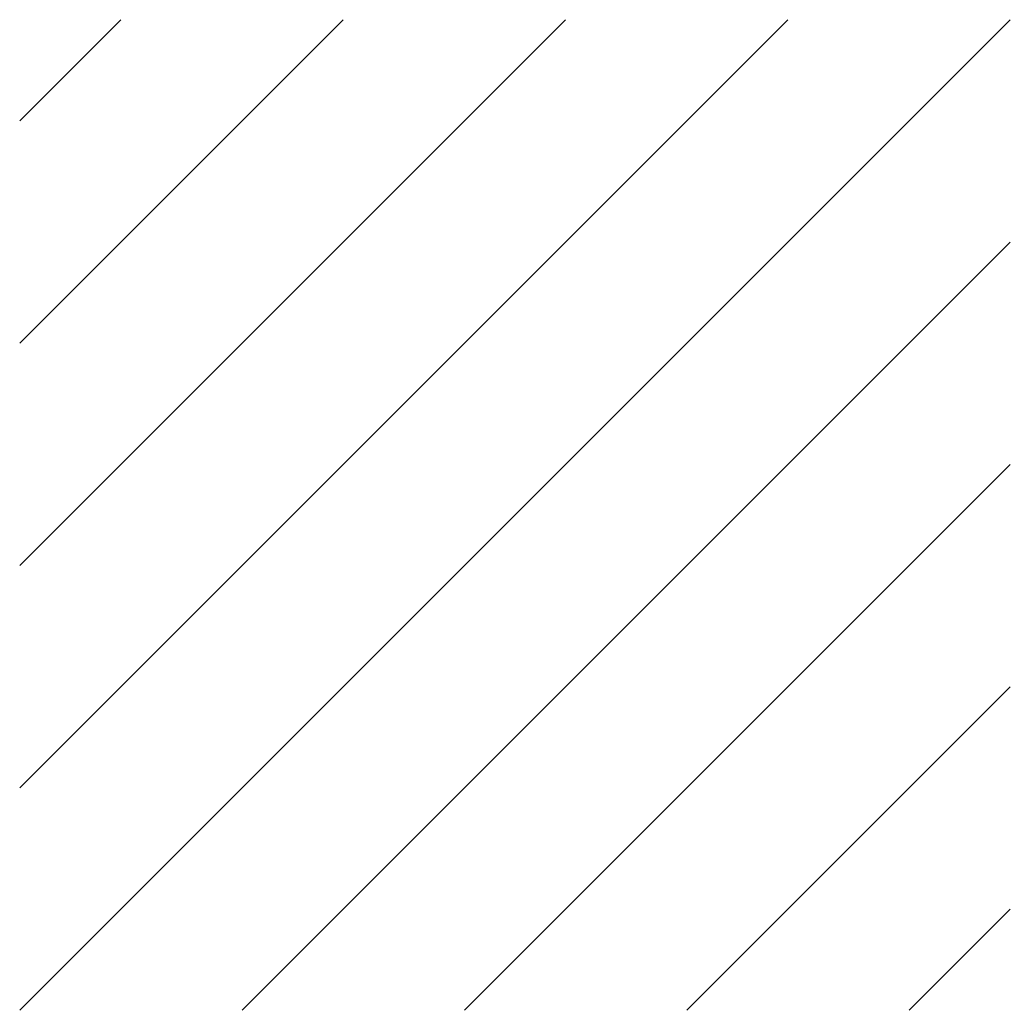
# Model space of a CAD drawing. Header units: metres. Extents: x 0 to 20, y 0 to 20.
import ezdxf

# ---------------------------------------------------------------- set-up
doc = ezdxf.new("R2010")
doc.units = ezdxf.units.M

msp = doc.modelspace()

# ---------------------------------------------------------------- hatches: boundary and pattern name
h = msp.add_hatch()
h.set_pattern_fill('PLAST', color=3)
h.set_pattern_definition([(45, (0, 0), (-2.24506, 2.24506), [])])
h.paths.add_polyline_path([(0, 0), (20, 0), (20, 20), (0, 20)])

doc.saveas('drawing.dxf')
